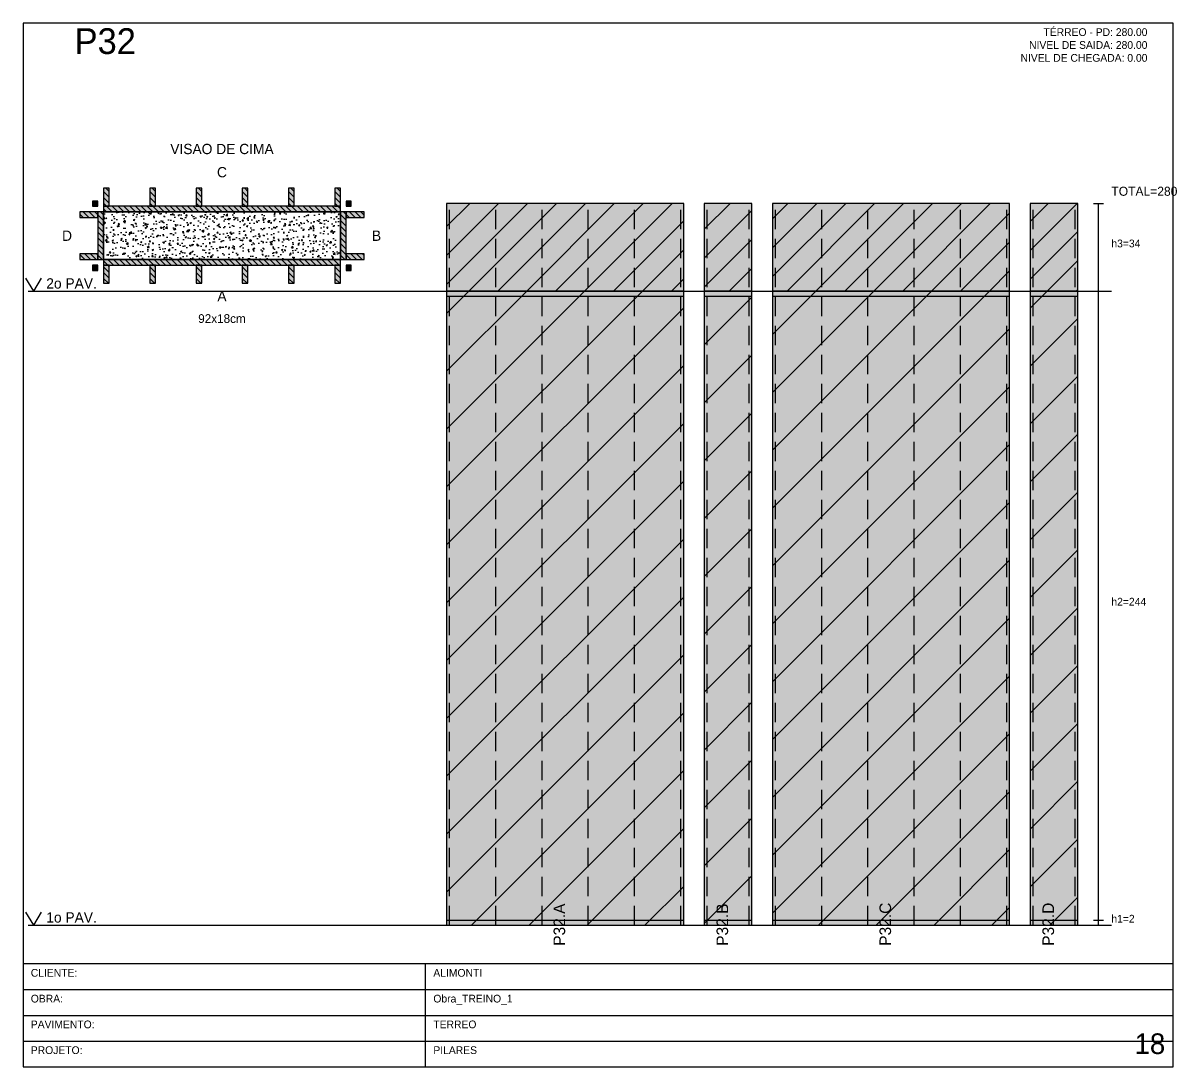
# Model space of a CAD drawing. Header units: metres. Extents: x 0 to 2088, y 0 to 2105.
# Drawn here: x 796.8 to 1244.6, y 1275 to 1680 of the extents above; entities that cross this region are included whole.
import ezdxf
from ezdxf.enums import TextEntityAlignment as Align

# ---------------------------------------------------------------- set-up
doc = ezdxf.new("R2010")
doc.units = ezdxf.units.M
doc.linetypes.add('HIDDEN', pattern=[0.375, 0.25, -0.125])
for name, color, linetype in [('BORDA_CELULA', 9, 'Continuous'), ('CARIMBO', 9, 'Continuous'), ('CHAPA', 1, 'Continuous'), ('CONCRETO', 4, 'Continuous'), ('COTA', 241, 'Continuous'), ('Hachura', 251, 'Continuous'), ('LABEL_ID', 3, 'Continuous'), ('Nivel', 4, 'Continuous'), ('NOMENCLATURA', 1, 'Continuous'), ('Paineis', 200, 'Continuous'), ('SARR_2.2x7', 40, 'Continuous'), ('Texto Secao', 2, 'Continuous'), ('TEXTO_GERAL', 2, 'Continuous')]:
    doc.layers.add(name, color=color, linetype=linetype)

msp = doc.modelspace()

# ---------------------------------------------------------------- hatches: boundary and pattern name
at = {"layer": 'CHAPA'}
for points in [[(823.8, 1608.95), (825.8, 1608.95), (825.8, 1610.95), (823.8, 1610.95)], [(922.2, 1608.95), (924.2, 1608.95), (924.2, 1610.95), (922.2, 1610.95)], [(823.8, 1584.05), (825.8, 1584.05), (825.8, 1586.05), (823.8, 1586.05)], [(922.2, 1584.05), (924.2, 1584.05), (924.2, 1586.05), (922.2, 1586.05)]]:
    msp.add_hatch(color=1, dxfattribs=at).paths.add_polyline_path(points)
at = {"layer": 'COTA'}
h = msp.add_hatch(dxfattribs=at)
h.set_pattern_fill('AR-CONC', color=256, scale=0.03)
h.paths.add_polyline_path([(828, 1588.25), (920, 1588.25), (920, 1606.75), (828, 1606.75)])
at = {"layer": 'Hachura'}
for points in [[(961.2, 1576), (1053.2, 1576), (1053.2, 1610), (961.2, 1610)], [(1061.2, 1576), (1079.7, 1576), (1079.7, 1610), (1061.2, 1610)], [(1087.7, 1576), (1179.7, 1576), (1179.7, 1610), (1087.7, 1610)], [(1187.7, 1576), (1206.2, 1576), (1206.2, 1610), (1187.7, 1610)], [(961.2, 1330), (1053.2, 1330), (1053.2, 1576), (961.2, 1576)], [(1061.2, 1330), (1079.7, 1330), (1079.7, 1576), (1061.2, 1576)], [(1087.7, 1330), (1179.7, 1330), (1179.7, 1576), (1087.7, 1576)], [(1187.7, 1330), (1206.2, 1330), (1206.2, 1576), (1187.7, 1576)]]:
    msp.add_hatch(color=256, dxfattribs=at).paths.add_polyline_path(points)
h = msp.add_hatch(dxfattribs=at)
h.set_pattern_fill('ANSI31', color=256, scale=2.5)
h.paths.add_polyline_path([(961.2, 1576), (1053.2, 1576), (1053.2, 1610), (961.2, 1610)])
h = msp.add_hatch(dxfattribs=at)
h.set_pattern_fill('ANSI31', color=256, scale=2.5)
h.paths.add_polyline_path([(1061.2, 1576), (1079.7, 1576), (1079.7, 1610), (1061.2, 1610)])
h = msp.add_hatch(dxfattribs=at)
h.set_pattern_fill('ANSI31', color=256, scale=2.5)
h.paths.add_polyline_path([(1087.7, 1576), (1179.7, 1576), (1179.7, 1610), (1087.7, 1610)])
h = msp.add_hatch(dxfattribs=at)
h.set_pattern_fill('ANSI31', color=256, scale=2.5)
h.paths.add_polyline_path([(1187.7, 1576), (1206.2, 1576), (1206.2, 1610), (1187.7, 1610)])
h = msp.add_hatch(dxfattribs=at)
h.set_pattern_fill('ANSI31', color=256, scale=5)
h.paths.add_polyline_path([(961.2, 1330), (1053.2, 1330), (1053.2, 1576), (961.2, 1576)])
h = msp.add_hatch(dxfattribs=at)
h.set_pattern_fill('ANSI31', color=256, scale=5)
h.paths.add_polyline_path([(1061.2, 1330), (1079.7, 1330), (1079.7, 1576), (1061.2, 1576)])
h = msp.add_hatch(dxfattribs=at)
h.set_pattern_fill('ANSI31', color=256, scale=5)
h.paths.add_polyline_path([(1087.7, 1330), (1179.7, 1330), (1179.7, 1576), (1087.7, 1576)])
h = msp.add_hatch(dxfattribs=at)
h.set_pattern_fill('ANSI31', color=256, scale=5)
h.paths.add_polyline_path([(1187.7, 1330), (1206.2, 1330), (1206.2, 1576), (1187.7, 1576)])
at = {"layer": 'Paineis'}
for points in [[(828, 1606.75), (920, 1606.75), (920, 1608.95), (828, 1608.95)], [(825.8, 1588.25), (828, 1588.25), (828, 1606.75), (825.8, 1606.75)], [(920, 1588.25), (922.2, 1588.25), (922.2, 1606.75), (920, 1606.75)], [(828, 1586.05), (920, 1586.05), (920, 1588.25), (828, 1588.25)]]:
    msp.add_hatch(color=256, dxfattribs=at).paths.add_polyline_path(points)
h = msp.add_hatch(dxfattribs=at)
h.set_pattern_fill('ANSI31', color=256, scale=0.5, angle=270)
h.paths.add_polyline_path([(828, 1606.75), (920, 1606.75), (920, 1608.95), (828, 1608.95)])
h = msp.add_hatch(dxfattribs=at)
h.set_pattern_fill('ANSI31', color=256, scale=0.5, angle=270)
h.paths.add_polyline_path([(825.8, 1588.25), (828, 1588.25), (828, 1606.75), (825.8, 1606.75)])
h = msp.add_hatch(dxfattribs=at)
h.set_pattern_fill('ANSI31', color=256, scale=0.5, angle=270)
h.paths.add_polyline_path([(920, 1588.25), (922.2, 1588.25), (922.2, 1606.75), (920, 1606.75)])
h = msp.add_hatch(dxfattribs=at)
h.set_pattern_fill('ANSI31', color=256, scale=0.5, angle=270)
h.paths.add_polyline_path([(828, 1586.05), (920, 1586.05), (920, 1588.25), (828, 1588.25)])
at = {"layer": 'SARR_2.2x7'}
for points in [[(828, 1608.95), (830.2, 1608.95), (830.2, 1615.95), (828, 1615.95)], [(845.96, 1608.95), (848.16, 1608.95), (848.16, 1615.95), (845.96, 1615.95)], [(863.92, 1608.95), (866.12, 1608.95), (866.12, 1615.95), (863.92, 1615.95)], [(881.88, 1608.95), (884.08, 1608.95), (884.08, 1615.95), (881.88, 1615.95)], [(899.84, 1608.95), (902.04, 1608.95), (902.04, 1615.95), (899.84, 1615.95)], [(917.8, 1608.95), (920, 1608.95), (920, 1615.95), (917.8, 1615.95)], [(818.8, 1604.55), (825.8, 1604.55), (825.8, 1606.75), (818.8, 1606.75)], [(922.2, 1604.55), (929.2, 1604.55), (929.2, 1606.75), (922.2, 1606.75)], [(818.8, 1588.25), (825.8, 1588.25), (825.8, 1590.45), (818.8, 1590.45)], [(922.2, 1588.25), (929.2, 1588.25), (929.2, 1590.45), (922.2, 1590.45)], [(828, 1579.05), (830.2, 1579.05), (830.2, 1586.05), (828, 1586.05)], [(845.96, 1579.05), (848.16, 1579.05), (848.16, 1586.05), (845.96, 1586.05)], [(863.92, 1579.05), (866.12, 1579.05), (866.12, 1586.05), (863.92, 1586.05)], [(881.88, 1579.05), (884.08, 1579.05), (884.08, 1586.05), (881.88, 1586.05)], [(899.84, 1579.05), (902.04, 1579.05), (902.04, 1586.05), (899.84, 1586.05)], [(917.8, 1579.05), (920, 1579.05), (920, 1586.05), (917.8, 1586.05)]]:
    msp.add_hatch(color=256, dxfattribs=at).paths.add_polyline_path(points)
h = msp.add_hatch(dxfattribs=at)
h.set_pattern_fill('ANSI31', color=256, scale=0.5, angle=270)
h.paths.add_polyline_path([(828, 1608.95), (830.2, 1608.95), (830.2, 1615.95), (828, 1615.95)])
h = msp.add_hatch(dxfattribs=at)
h.set_pattern_fill('ANSI31', color=256, scale=0.5, angle=270)
h.paths.add_polyline_path([(845.96, 1608.95), (848.16, 1608.95), (848.16, 1615.95), (845.96, 1615.95)])
h = msp.add_hatch(dxfattribs=at)
h.set_pattern_fill('ANSI31', color=256, scale=0.5, angle=270)
h.paths.add_polyline_path([(863.92, 1608.95), (866.12, 1608.95), (866.12, 1615.95), (863.92, 1615.95)])
h = msp.add_hatch(dxfattribs=at)
h.set_pattern_fill('ANSI31', color=256, scale=0.5, angle=270)
h.paths.add_polyline_path([(881.88, 1608.95), (884.08, 1608.95), (884.08, 1615.95), (881.88, 1615.95)])
h = msp.add_hatch(dxfattribs=at)
h.set_pattern_fill('ANSI31', color=256, scale=0.5, angle=270)
h.paths.add_polyline_path([(899.84, 1608.95), (902.04, 1608.95), (902.04, 1615.95), (899.84, 1615.95)])
h = msp.add_hatch(dxfattribs=at)
h.set_pattern_fill('ANSI31', color=256, scale=0.5, angle=270)
h.paths.add_polyline_path([(917.8, 1608.95), (920, 1608.95), (920, 1615.95), (917.8, 1615.95)])
h = msp.add_hatch(dxfattribs=at)
h.set_pattern_fill('ANSI31', color=256, scale=0.5, angle=270)
h.paths.add_polyline_path([(818.8, 1604.55), (825.8, 1604.55), (825.8, 1606.75), (818.8, 1606.75)])
h = msp.add_hatch(dxfattribs=at)
h.set_pattern_fill('ANSI31', color=256, scale=0.5, angle=270)
h.paths.add_polyline_path([(922.2, 1604.55), (929.2, 1604.55), (929.2, 1606.75), (922.2, 1606.75)])
h = msp.add_hatch(dxfattribs=at)
h.set_pattern_fill('ANSI31', color=256, scale=0.5, angle=270)
h.paths.add_polyline_path([(818.8, 1588.25), (825.8, 1588.25), (825.8, 1590.45), (818.8, 1590.45)])
h = msp.add_hatch(dxfattribs=at)
h.set_pattern_fill('ANSI31', color=256, scale=0.5, angle=270)
h.paths.add_polyline_path([(922.2, 1588.25), (929.2, 1588.25), (929.2, 1590.45), (922.2, 1590.45)])
h = msp.add_hatch(dxfattribs=at)
h.set_pattern_fill('ANSI31', color=256, scale=0.5, angle=270)
h.paths.add_polyline_path([(828, 1579.05), (830.2, 1579.05), (830.2, 1586.05), (828, 1586.05)])
h = msp.add_hatch(dxfattribs=at)
h.set_pattern_fill('ANSI31', color=256, scale=0.5, angle=270)
h.paths.add_polyline_path([(845.96, 1579.05), (848.16, 1579.05), (848.16, 1586.05), (845.96, 1586.05)])
h = msp.add_hatch(dxfattribs=at)
h.set_pattern_fill('ANSI31', color=256, scale=0.5, angle=270)
h.paths.add_polyline_path([(863.92, 1579.05), (866.12, 1579.05), (866.12, 1586.05), (863.92, 1586.05)])
h = msp.add_hatch(dxfattribs=at)
h.set_pattern_fill('ANSI31', color=256, scale=0.5, angle=270)
h.paths.add_polyline_path([(881.88, 1579.05), (884.08, 1579.05), (884.08, 1586.05), (881.88, 1586.05)])
h = msp.add_hatch(dxfattribs=at)
h.set_pattern_fill('ANSI31', color=256, scale=0.5, angle=270)
h.paths.add_polyline_path([(899.84, 1579.05), (902.04, 1579.05), (902.04, 1586.05), (899.84, 1586.05)])
h = msp.add_hatch(dxfattribs=at)
h.set_pattern_fill('ANSI31', color=256, scale=0.5, angle=270)
h.paths.add_polyline_path([(917.8, 1579.05), (920, 1579.05), (920, 1586.05), (917.8, 1586.05)])

# ---------------------------------------------------------------- linework, layer by layer
at = {"layer": 'BORDA_CELULA', "color": 9}
msp.add_lwpolyline([(796.8, 1275), (1243.2, 1275), (1243.2, 1680), (796.8, 1680)], close=True, dxfattribs=at)
at = {"layer": 'CARIMBO', "color": 40}
for p, q in [((953.04, 1275), (953.04, 1315)), ((796.8, 1305), (1243.2, 1305)), ((796.8, 1295), (1243.2, 1295)), ((796.8, 1285), (1243.2, 1285))]:
    msp.add_line(p, q, dxfattribs=at)
msp.add_lwpolyline([(796.8, 1275), (1243.2, 1275), (1243.2, 1315), (796.8, 1315)], close=True, dxfattribs=at)
at = {"layer": 'CHAPA', "color": 1}
for points in [[(823.8, 1608.95), (825.8, 1608.95), (825.8, 1610.95), (823.8, 1610.95)], [(922.2, 1608.95), (924.2, 1608.95), (924.2, 1610.95), (922.2, 1610.95)], [(823.8, 1584.05), (825.8, 1584.05), (825.8, 1586.05), (823.8, 1586.05)], [(922.2, 1584.05), (924.2, 1584.05), (924.2, 1586.05), (922.2, 1586.05)]]:
    msp.add_lwpolyline(points, close=True, dxfattribs=at)
at = {"layer": 'CONCRETO', "color": 4}
msp.add_lwpolyline([(828, 1588.25), (920, 1588.25), (920, 1606.75), (828, 1606.75)], close=True, dxfattribs=at)
at = {"layer": 'COTA', "color": 8}
for p, q in [((1212.2, 1610), (1216.2, 1610)), ((1214.2, 1330), (1214.2, 1610)), ((1212.2, 1576), (1216.2, 1576)), ((1212.2, 1576), (1216.2, 1576)), ((1212.2, 1332), (1216.2, 1332)), ((1212.2, 1332), (1216.2, 1332)), ((1212.2, 1330), (1216.2, 1330))]:
    msp.add_line(p, q, dxfattribs=at)
at = {"layer": 'Nivel', "color": 4}
for p, q in [((797.8, 1581), (800.8, 1576)), ((803.8, 1581), (800.8, 1576)), ((798.8, 1576), (1219.2, 1576)), ((797.8, 1335), (800.8, 1330)), ((803.8, 1335), (800.8, 1330)), ((798.8, 1330), (1219.2, 1330))]:
    msp.add_line(p, q, dxfattribs=at)
at = {"layer": 'Paineis'}
for p, q in [((961.2, 1574), (1053.2, 1574)), ((1061.2, 1574), (1079.7, 1574)), ((1087.7, 1574), (1179.7, 1574)), ((1187.7, 1574), (1206.2, 1574)), ((961.2, 1332), (1053.2, 1332)), ((1061.2, 1332), (1079.7, 1332)), ((1087.7, 1332), (1179.7, 1332)), ((1187.7, 1332), (1206.2, 1332))]:
    msp.add_line(p, q, dxfattribs=at)
for points in [[(828, 1606.75), (920, 1606.75), (920, 1608.95), (828, 1608.95)], [(961.2, 1576), (1053.2, 1576), (1053.2, 1610), (961.2, 1610)], [(1061.2, 1576), (1079.7, 1576), (1079.7, 1610), (1061.2, 1610)], [(1087.7, 1576), (1179.7, 1576), (1179.7, 1610), (1087.7, 1610)], [(1187.7, 1576), (1206.2, 1576), (1206.2, 1610), (1187.7, 1610)], [(825.8, 1588.25), (828, 1588.25), (828, 1606.75), (825.8, 1606.75)], [(920, 1588.25), (922.2, 1588.25), (922.2, 1606.75), (920, 1606.75)], [(828, 1586.05), (920, 1586.05), (920, 1588.25), (828, 1588.25)], [(961.2, 1330), (1053.2, 1330), (1053.2, 1576), (961.2, 1576)], [(1061.2, 1330), (1079.7, 1330), (1079.7, 1576), (1061.2, 1576)], [(1087.7, 1330), (1179.7, 1330), (1179.7, 1576), (1087.7, 1576)], [(1187.7, 1330), (1206.2, 1330), (1206.2, 1576), (1187.7, 1576)]]:
    msp.add_lwpolyline(points, close=True, dxfattribs=at)
at = {"layer": 'SARR_2.2x7', "linetype": 'HIDDEN', "ltscale": 30}
for p, q in [((962.3, 1330), (962.3, 1610)), ((980.26, 1330), (980.26, 1610)), ((998.22, 1330), (998.22, 1610)), ((1016.18, 1330), (1016.18, 1610)), ((1034.14, 1330), (1034.14, 1610)), ((1052.1, 1330), (1052.1, 1610)), ((1062.3, 1330), (1062.3, 1610)), ((1078.6, 1330), (1078.6, 1610)), ((1088.8, 1330), (1088.8, 1610)), ((1106.76, 1330), (1106.76, 1610)), ((1124.72, 1330), (1124.72, 1610)), ((1142.68, 1330), (1142.68, 1610)), ((1160.64, 1330), (1160.64, 1610)), ((1178.6, 1330), (1178.6, 1610)), ((1188.8, 1330), (1188.8, 1610)), ((1205.1, 1330), (1205.1, 1610))]:
    msp.add_line(p, q, dxfattribs=at)
at = {"layer": 'SARR_2.2x7'}
for points in [[(828, 1608.95), (830.2, 1608.95), (830.2, 1615.95), (828, 1615.95)], [(845.96, 1608.95), (848.16, 1608.95), (848.16, 1615.95), (845.96, 1615.95)], [(863.92, 1608.95), (866.12, 1608.95), (866.12, 1615.95), (863.92, 1615.95)], [(881.88, 1608.95), (884.08, 1608.95), (884.08, 1615.95), (881.88, 1615.95)], [(899.84, 1608.95), (902.04, 1608.95), (902.04, 1615.95), (899.84, 1615.95)], [(917.8, 1608.95), (920, 1608.95), (920, 1615.95), (917.8, 1615.95)], [(818.8, 1604.55), (825.8, 1604.55), (825.8, 1606.75), (818.8, 1606.75)], [(922.2, 1604.55), (929.2, 1604.55), (929.2, 1606.75), (922.2, 1606.75)], [(818.8, 1588.25), (825.8, 1588.25), (825.8, 1590.45), (818.8, 1590.45)], [(922.2, 1588.25), (929.2, 1588.25), (929.2, 1590.45), (922.2, 1590.45)], [(828, 1579.05), (830.2, 1579.05), (830.2, 1586.05), (828, 1586.05)], [(845.96, 1579.05), (848.16, 1579.05), (848.16, 1586.05), (845.96, 1586.05)], [(863.92, 1579.05), (866.12, 1579.05), (866.12, 1586.05), (863.92, 1586.05)], [(881.88, 1579.05), (884.08, 1579.05), (884.08, 1586.05), (881.88, 1586.05)], [(899.84, 1579.05), (902.04, 1579.05), (902.04, 1586.05), (899.84, 1586.05)], [(917.8, 1579.05), (920, 1579.05), (920, 1586.05), (917.8, 1586.05)]]:
    msp.add_lwpolyline(points, close=True, dxfattribs=at)

# ---------------------------------------------------------------- texts
at = {"layer": 'CARIMBO', "color": 9}
for s, p in [('CLIENTE:', (799.8, 1310)), ('OBRA:', (799.8, 1300)), ('PAVIMENTO:', (799.8, 1290)), ('PROJETO:', (799.8, 1280))]:
    msp.add_text(s, height=3, dxfattribs=at).set_placement(p)
at = {"layer": 'COTA', "color": 8}
for s, height, p in [('TOTAL=280', 3.5, (1219.2, 1613)), ('h3=34', 3, (1219.2, 1593)), ('h2=244', 3, (1219.2, 1454)), ('h1=2', 3, (1219.2, 1331))]:
    msp.add_text(s, height=height, dxfattribs=at).set_placement(p)
at = {"layer": 'Cota Secao (2x)', "color": 4}
msp.add_text('92x18cm', height=3.4, dxfattribs=at).set_placement((874, 1567.05), align=Align.TOP_CENTER)
at = {"layer": 'LABEL_ID', "color": 3}
msp.add_text('18', height=8, dxfattribs=at).set_placement((1228.2, 1280))
at = {"layer": 'Nivel', "color": 4}
for s, p in [('2o PAV.', (805.8, 1577)), ('1o PAV.', (805.8, 1331))]:
    msp.add_text(s, height=4, dxfattribs=at).set_placement(p)
at = {"layer": 'NOMENCLATURA', "color": 1}
msp.add_text('P32', height=10, dxfattribs=at).set_placement((816.8, 1668))
at = {"layer": 'Texto Secao', "color": 2}
for s, p in [('VISAO DE CIMA', (874, 1627.95)), ('C', (874, 1618.95))]:
    msp.add_text(s, height=4, dxfattribs=at).set_placement(p, align=Align.BOTTOM_CENTER)
msp.add_text('D', height=4, dxfattribs=at).set_placement((815.8, 1597.5), align=Align.MIDDLE_RIGHT)
msp.add_text('B', height=4, dxfattribs=at).set_placement((932.2, 1597.5), align=Align.MIDDLE_LEFT)
msp.add_text('A', height=4, dxfattribs=at).set_placement((874, 1576.05), align=Align.TOP_CENTER)
for s, p in [('P32.A', (1007.2, 1322)), ('P32.B', (1070.45, 1322)), ('P32.C', (1133.7, 1322)), ('P32.D', (1196.95, 1322))]:
    msp.add_text(s, height=4.5, rotation=90, dxfattribs=at).set_placement(p)
at = {"layer": 'TEXTO_GERAL', "color": 2}
for s, p in [('TÉRREO - PD: 280.00', (1233.2, 1675)), ('NIVEL DE SAIDA: 280.00', (1233.2, 1670)), ('NIVEL DE CHEGADA: 0.00', (1233.2, 1665))]:
    msp.add_text(s, height=3, dxfattribs=at).set_placement(p, align=Align.RIGHT)
for s, p in [('ALIMONTI', (956.04, 1310)), ('Obra_TREINO_1', (956.04, 1300)), ('TERREO', (956.04, 1290)), ('PILARES', (956.04, 1280))]:
    msp.add_text(s, height=3, dxfattribs=at).set_placement(p)

doc.saveas('drawing.dxf')
